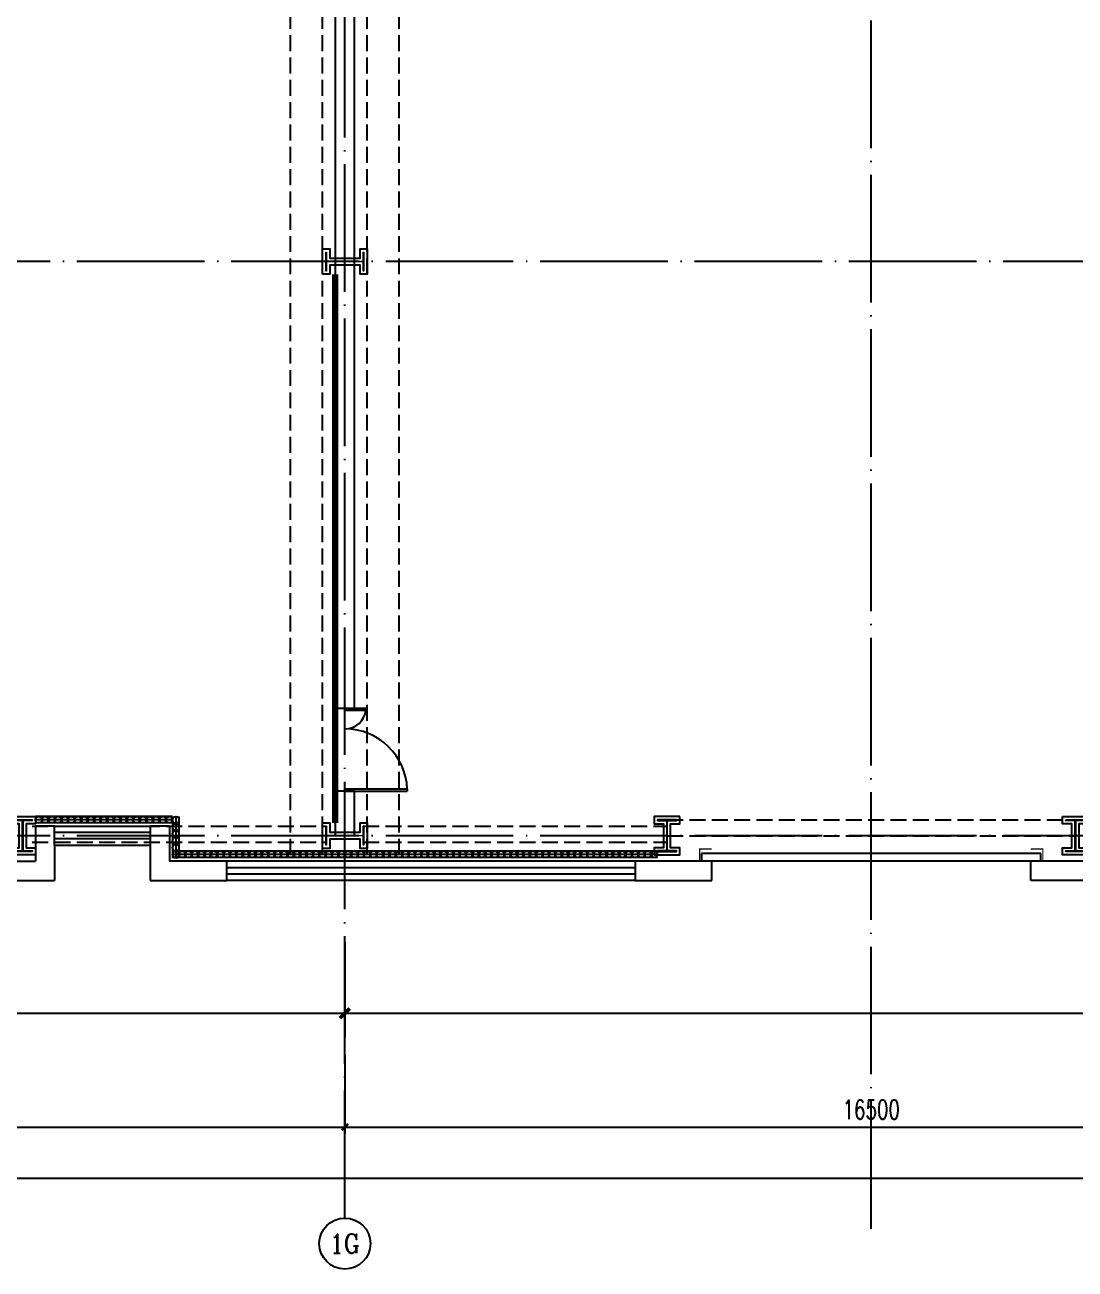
# Model space of a CAD drawing. Extents: x -555607 to 460190, y 498714 to 1664455.
# Drawn here: x -231969 to -215508, y 735026 to 754530 of the extents above; entities that cross this region are included whole.
import ezdxf
from ezdxf.enums import TextEntityAlignment as Align

# ---------------------------------------------------------------- set-up
doc = ezdxf.new("R2010")
doc.units = 0
doc.header["$LTSCALE"] = 1000
doc.header["$MEASUREMENT"] = 0
for name, pattern in [('10平面$0$DASH', [0.35, 0.25, -0.1]), ('CENTER', [2, 1.25, -0.25, 0.25, -0.25]), ('DASH', [0.35, 0.25, -0.1]), ('DOTE', [2.42, 2, -0.2, 0.02, -0.2])]:
    doc.linetypes.add(name, pattern=pattern)
doc.layers.get('Defpoints').update_dxf_attribs({"color": 210})
for name, color, linetype in [('10平面$0$WINDOW', 8, 'Continuous'), ('A-AXIS-D', 1, 'Continuous'), ('A-AXIS-DOTE', 14, 'DOTE'), ('A-AXIS-DP', 126, 'Continuous'), ('A-HATCH-2', 251, 'Continuous'), ('A-HRAIL', 250, 'Continuous'), ('A-SFCE', 30, 'Continuous'), ('AS-WALL', 40, 'Continuous'), ('TH_DIM', 3, 'Continuous'), ('建-窗', 8, 'Continuous')]:
    doc.layers.add(name, color=color, linetype=linetype)
doc.layers.add('A-加建区域', color=47, linetype='Continuous', plot=False)
doc.layers.add('S-col', color=2, linetype='Continuous', lineweight=0)
doc.layers.add('柱间支撑', color=6, linetype='CENTER', lineweight=0)
doc.styles.add('_TCH_AXIS', font='COMPLEX', dxfattribs={"bigfont": 'GBCBIG'})
doc.styles.add('_TCH_DIM_T3', font='SIMPLEX', dxfattribs={"width": 0.705882, "bigfont": 'GBCBIG'})
doc.styles.add('图框宋体', font='', dxfattribs={"width": 0.75})
doc.styles.get('图框宋体').set_extended_font_data('SimSun')
doc.dimstyles.new('_TCH_ARCH&&100', dxfattribs={"dimtxt": 297.5, "dimasz": 100, "dimexe": 100, "dimexo": 100, "dimgap": 126.25, "dimtad": 1, "dimdec": 0, "dimzin": 0, "dimdsep": 46, "dimtxsty": '_TCH_DIM_T3', "dimblk": 'ARCHTICK', "dimcen": 0.09, "dimclrt": 7, "dimazin": 2, "dimtfac": 1, "dimtdec": 0, "dimtix": 1, "dimtmove": 2, "dimatfit": 3, "dimfxl": 100, "dimtolj": 1, "dimtzin": 0, "dimarcsym": 0})
doc.dimstyles.new('_TCH_ARCH&&150', dxfattribs={"dimtxt": 446.25, "dimasz": 150, "dimexe": 375, "dimexo": 450, "dimgap": 150, "dimtad": 1, "dimdec": 0, "dimzin": 0, "dimdsep": 46, "dimtxsty": '_TCH_DIM_T3', "dimblk": 'ARCHTICK', "dimcen": 0.09, "dimclrt": 7, "dimazin": 2, "dimtfac": 1, "dimtdec": 0, "dimtix": 1, "dimtmove": 2, "dimatfit": 3, "dimfxl": 1, "dimtolj": 1, "dimtzin": 0, "dimarcsym": 0})

# ---------------------------------------------------------------- blocks, each defined once
blk = doc.blocks.new('10平面$0$$DorLib2D$00000126')
at = {"color": 0, "linetype": 'Continuous'}
for p, q in [((-0.532, 0.5), (-0.532, 0.9)), ((0.532, 0.9), (0.532, 0.5))]:
    blk.add_line(p, q, dxfattribs=at)
at = {"color": 0, "linetype": '10平面$0$DASH'}
for p, q in [((-0.532, 0.9), (0.532, 0.9)), ((-0.532, 0.5), (0.532, 0.5))]:
    blk.add_line(p, q, dxfattribs=at)
blk = doc.blocks.new('DOOR2DLIB$SYSLIB$00000123')
at = {"color": 0}
for p, q in [((0.475, -0.001), (0.475, 0.752)), ((0.475, 0.752), (0.5, 0.752)), ((0.5, -0.001), (0.5, 0.752)), ((-0.5, 0), (-0.5, 0.252)), ((-0.475, 0.252), (-0.5, 0.252)), ((-0.475, 0), (-0.475, 0.252)), ((-0.475, 0), (-0.5, 0)), ((0.475, -0.001), (0.5, -0.001))]:
    blk.add_line(p, q, dxfattribs=at)
for centre, radius, start, end in [((0.505, -0.002), 0.755, 92.2493, 179.7238), ((-0.501, 0.003), 0.251, 359.7899, 84.0974)]:
    blk.add_arc(centre, radius, start, end, dxfattribs=at)
blk = doc.blocks.new('G$C325EBD4F')
at = {"layer": '10平面$0$WINDOW'}
blk.add_line((5200, -50), (3700, -50), dxfattribs=at)
at = {"layer": 'AS-WALL'}
for p, q in [((3700, 250), (3400, 250)), ((3400, 250), (3400, -300)), ((3700, -50), (3700, 250)), ((5500, 250), (5200, 250)), ((5200, 250), (5200, -50)), ((5500, 250), (5500, -300)), ((3700, -50), (3700, -600)), ((5200, -50), (5200, -600)), ((3400, -300), (2500, -300)), ((2500, -600), (2500, -300)), ((6400, -300), (5500, -300)), ((6400, -600), (6400, -300)), ((3700, -600), (2500, -600)), ((6400, -600), (5200, -600))]:
    blk.add_line(p, q, dxfattribs=at)
at = {"layer": '10平面$0$WINDOW', "zscale": 300}
for name, p, xscale, yscale, rotation in [('DOOR2DLIB$SYSLIB$00000123', (4450, 100), -1500, 1500, 180.0000000000445), ('10平面$0$$DorLib2D$00000126', (0, -450), 5000, -300, 180.0000000000008)]:
    blk.add_blockref(name, p, dxfattribs=dict(at, xscale=xscale, yscale=yscale, rotation=rotation))
blk = doc.blocks.new('23124232432')
at = {"layer": '柱间支撑', "color": 250, "const_width": 100}
blk.add_lwpolyline([(-227104, 750620), (-227104, 742020)], dxfattribs=at)
blk = doc.blocks.new('_FZH')
at = {"layer": 'A-HATCH-2', "color": 8}
blk.add_lwpolyline([(-0.437, -0.25), (-0.437, 0.25), (-0.297, 0.25), (-0.297, 0.067), (0.298, 0.067), (0.298, 0.25), (0.438, 0.25), (0.438, -0.25), (0.298, -0.25), (0.298, -0.068), (-0.297, -0.068), (-0.297, -0.25)], close=True, dxfattribs=at)
at = {"layer": 'S-col', "color": 8}
blk.add_lwpolyline([(-0.375, -0.188), (-0.375, 0.187), (-0.36, 0.187), (-0.36, 0.005), (0.36, 0.005), (0.36, 0.187), (0.375, 0.187), (0.375, -0.188), (0.36, -0.188), (0.36, -0.005), (-0.36, -0.005), (-0.36, -0.188)], close=True, dxfattribs=at)
blk = doc.blocks.new('342343243')
at = {"layer": 'A-AXIS-DP', "color": 5}
blk.add_lwpolyline([(-155704, 832070), (-155404, 832070), (-155404, 832058), (-155550, 832058), (-155550, 831582), (-155404, 831582), (-155404, 831570), (-155704, 831570), (-155704, 831582), (-155558, 831582), (-155558, 832058), (-155704, 832058), (-155704, 832070)], close=True, dxfattribs=at)
at = {"layer": 'A-HATCH-2'}
blk.add_lwpolyline([(-155754, 832120), (-155354, 832120), (-155354, 832008), (-155500, 832008), (-155500, 831632), (-155354, 831632), (-155354, 831520), (-155754, 831520), (-155754, 831632), (-155608, 831632), (-155608, 832008), (-155754, 832008)], close=True, dxfattribs=at)
blk = doc.blocks.new('_ArchTick')
at = {"color": 0, "linetype": 'ByBlock', "const_width": 0.4}
blk.add_lwpolyline([(-0.5, -0.5), (0.5, 0.5)], dxfattribs=at)
blk = doc.blocks.new('*D154')
at = {"layer": 'A-AXIS-D', "color": 0, "lineweight": -2, "transparency": 16777216}
for p, q in [((-254554, 738280), (-254554, 736353)), ((-128054, 738280), (-128054, 736353)), ((-254554, 736453), (-128054, 736453))]:
    blk.add_line(p, q, dxfattribs=at)
at = {"layer": 'Defpoints', "color": 0, "transparency": 16777216}
for p in [(-254554, 738380), (-128054, 738380), (-128054, 736453)]:
    blk.add_point(p, dxfattribs=at)
at = {"layer": 'A-AXIS-D', "color": 0, "lineweight": -2, "transparency": 16777216, "xscale": 100, "yscale": 100, "zscale": 100, "rotation": 180}
blk.add_blockref('_ArchTick', (-254554, 736453), dxfattribs=at)
at = {"layer": 'A-AXIS-D', "color": 0, "lineweight": -2, "transparency": 16777216, "xscale": 100, "yscale": 100, "zscale": 100}
blk.add_blockref('_ArchTick', (-128054, 736453), dxfattribs=at)
at = {"layer": 'A-AXIS-D', "color": 7, "transparency": 16777216, "insert": (-191304, 736728), "char_height": 297.5, "attachment_point": 5, "style": '_TCH_DIM_T3'}
blk.add_mtext('\\A1;126500', dxfattribs=at)
blk = doc.blocks.new('*D157')
at = {"layer": 'A-AXIS-D', "color": 0, "lineweight": -2, "transparency": 16777216}
for p, q in [((-243454, 738380), (-243454, 737153)), ((-226954, 738380), (-226954, 737153)), ((-243454, 737253), (-226954, 737253))]:
    blk.add_line(p, q, dxfattribs=at)
at = {"layer": 'Defpoints', "color": 0, "transparency": 16777216}
for p in [(-243454, 738480), (-226954, 738480), (-226954, 737253)]:
    blk.add_point(p, dxfattribs=at)
at = {"layer": 'A-AXIS-D', "color": 0, "lineweight": -2, "transparency": 16777216, "xscale": 100, "yscale": 100, "zscale": 100, "rotation": 180}
blk.add_blockref('_ArchTick', (-243454, 737253), dxfattribs=at)
at = {"layer": 'A-AXIS-D', "color": 0, "lineweight": -2, "transparency": 16777216, "xscale": 100, "yscale": 100, "zscale": 100}
blk.add_blockref('_ArchTick', (-226954, 737253), dxfattribs=at)
at = {"layer": 'A-AXIS-D', "color": 7, "transparency": 16777216, "insert": (-235204, 737528), "char_height": 297.5, "attachment_point": 5, "style": '_TCH_DIM_T3'}
blk.add_mtext('\\A1;16500', dxfattribs=at)
blk = doc.blocks.new('*D158')
at = {"layer": 'A-AXIS-D', "color": 0, "lineweight": -2, "transparency": 16777216}
for p, q in [((-226954, 738380), (-226954, 737153)), ((-210454, 738380), (-210454, 737153)), ((-226954, 737253), (-210454, 737253))]:
    blk.add_line(p, q, dxfattribs=at)
at = {"layer": 'Defpoints', "color": 0, "transparency": 16777216}
for p in [(-226954, 738480), (-210454, 738480), (-210454, 737253)]:
    blk.add_point(p, dxfattribs=at)
at = {"layer": 'A-AXIS-D', "color": 0, "lineweight": -2, "transparency": 16777216, "xscale": 100, "yscale": 100, "zscale": 100, "rotation": 180}
blk.add_blockref('_ArchTick', (-226954, 737253), dxfattribs=at)
at = {"layer": 'A-AXIS-D', "color": 0, "lineweight": -2, "transparency": 16777216, "xscale": 100, "yscale": 100, "zscale": 100}
blk.add_blockref('_ArchTick', (-210454, 737253), dxfattribs=at)
at = {"layer": 'A-AXIS-D', "color": 7, "transparency": 16777216, "insert": (-218704, 737528), "char_height": 297.5, "attachment_point": 5, "style": '_TCH_DIM_T3'}
blk.add_mtext('\\A1;16500', dxfattribs=at)
blk = doc.blocks.new('WINDOW2DLIB$DYNSTYLE$00000005')
at = {"color": 0}
for points in [[(-0.5, 0.5), (-0.5, -0.5)], [(-0.5, 0.5), (0.5, 0.5)], [(0.5, -0.5), (0.5, 0.5)], [(0.5, 0.1667), (-0.5, 0.1667)], [(0.5, -0.1667), (-0.5, -0.1667)], [(-0.5, -0.5), (0.5, -0.5)]]:
    blk.add_lwpolyline(points, dxfattribs=at)
blk = doc.blocks.new('3333')
at = {"layer": 'A-SFCE', "color": 250, "const_width": 20}
blk.add_lwpolyline([(-227064, 766320), (-227064, 766510), (-227244, 766510), (-227244, 766320)], dxfattribs=at)
blk = doc.blocks.new('99平面图例外参$0$$LinePat$圆环')
for points in [[(0, 150), (300, 150)], [(0, 0), (300, 0)], [(0, -150), (300, -150)]]:
    blk.add_lwpolyline(points)
at = {"color": 0}
blk.add_circle((150, 0), 150, dxfattribs=at)
blk = doc.blocks.new('*D611')
at = {"layer": 'Defpoints', "color": 0, "transparency": 16777216}
for p in [(-253954, 740602), (-226954, 740602), (-226954, 739036)]:
    blk.add_point(p, dxfattribs=at)
at = {"layer": 'TH_DIM', "color": 0, "lineweight": -2, "transparency": 16777216}
for p, q in [((-253954, 740152), (-253954, 738661)), ((-226954, 740152), (-226954, 738661)), ((-253954, 739036), (-226954, 739036))]:
    blk.add_line(p, q, dxfattribs=at)
at = {"layer": 'TH_DIM', "color": 0, "lineweight": -2, "transparency": 16777216, "xscale": 150, "yscale": 150, "zscale": 150, "rotation": 180}
blk.add_blockref('_ArchTick', (-253954, 739036), dxfattribs=at)
at = {"layer": 'TH_DIM', "color": 0, "lineweight": -2, "transparency": 16777216, "xscale": 150, "yscale": 150, "zscale": 150}
blk.add_blockref('_ArchTick', (-226954, 739036), dxfattribs=at)
at = {"layer": 'TH_DIM', "color": 7, "transparency": 16777216, "insert": (-240454, 739485), "char_height": 446.25, "attachment_point": 5, "style": '图框宋体'}
blk.add_mtext('\\A1;本侧1J轴至1G轴储烟仓以下开窗(门)面积共计:4.15平方', dxfattribs=at)
blk = doc.blocks.new('*D610')
at = {"layer": 'Defpoints', "color": 0, "transparency": 16777216}
for p in [(-226954, 740602), (-177454, 740602), (-177454, 739036)]:
    blk.add_point(p, dxfattribs=at)
at = {"layer": 'TH_DIM', "color": 0, "lineweight": -2, "transparency": 16777216}
for p, q in [((-226954, 740152), (-226954, 738661)), ((-177454, 740152), (-177454, 738661)), ((-226954, 739036), (-177454, 739036))]:
    blk.add_line(p, q, dxfattribs=at)
at = {"layer": 'TH_DIM', "color": 0, "lineweight": -2, "transparency": 16777216, "xscale": 150, "yscale": 150, "zscale": 150, "rotation": 180}
blk.add_blockref('_ArchTick', (-226954, 739036), dxfattribs=at)
at = {"layer": 'TH_DIM', "color": 0, "lineweight": -2, "transparency": 16777216, "xscale": 150, "yscale": 150, "zscale": 150}
blk.add_blockref('_ArchTick', (-177454, 739036), dxfattribs=at)
at = {"layer": 'TH_DIM', "color": 7, "transparency": 16777216, "insert": (-202204, 739484), "char_height": 446.25, "attachment_point": 5, "style": '图框宋体'}
blk.add_mtext('\\A1;本侧1G轴至1D轴储烟仓以下开窗(门)面积共计:19.35平方', dxfattribs=at)

msp = doc.modelspace()

# ---------------------------------------------------------------- linework, layer by layer
at = {"layer": 'A-AXIS-D'}
msp.add_circle((-226954.2, 735426.1), 400, dxfattribs=at)
at = {"layer": 'A-AXIS-DOTE', "color": 250}
for p, q in [((-226954.2, 735826.1), (-226954.2, 841482.3)), ((-218704.2, 735660), (-218704.2, 841482.3)), ((-144454.2, 750820), (-262046.4, 750820)), ((-144454.2, 741820), (-262046.4, 741820))]:
    msp.add_line(p, q, dxfattribs=at)
at = {"layer": 'A-HATCH-2', "color": 250, "linetype": 'DASH'}
for p, q in [((-226604.2, 741520), (-226604.2, 832220)), ((-226104.2, 741520), (-226104.2, 832220)), ((-227804.2, 741520), (-227804.2, 786460)), ((-227304.2, 741520), (-227304.2, 786460))]:
    msp.add_line(p, q, dxfattribs=at)
at = {"layer": 'A-SFCE', "color": 250, "linetype": 'DASH'}
for p, q in [((-231854.2, 741970), (-227242.2, 741970)), ((-226666.2, 741970), (-221900.2, 741970)), ((-221900.2, 742070), (-215508.2, 742070)), ((-221900.2, 741820), (-215508.2, 741820)), ((-231854.2, 741720), (-227254.2, 741720)), ((-226666.2, 741720), (-221900.2, 741720))]:
    msp.add_line(p, q, dxfattribs=at)
at = {"layer": 'A-加建区域'}
msp.add_line((-227104.2, 741824), (-226804.2, 741824), dxfattribs=at)
at = {"layer": 'AS-WALL'}
for p, q in [((-227104.2, 762320), (-227104.2, 743820)), ((-226804.2, 743820), (-226804.2, 762320)), ((-227104.2, 743820), (-226804.2, 743820)), ((-226804.2, 742520), (-227104.2, 742520)), ((-227104.2, 742520), (-227104.2, 741824)), ((-226804.2, 741824), (-226804.2, 742520)), ((-231804.2, 741970), (-231804.2, 741420)), ((-231504.2, 741970), (-231804.2, 741970)), ((-231504.2, 741670), (-231504.2, 741970)), ((-229704.2, 741970), (-230004.2, 741970)), ((-230004.2, 741970), (-230004.2, 741670)), ((-229704.2, 741970), (-229704.2, 741420)), ((-227104.2, 741824), (-226804.2, 741824)), ((-231504.2, 741670), (-231504.2, 741120)), ((-230004.2, 741670), (-230004.2, 741120)), ((-246204.2, 741420), (-231804.2, 741420)), ((-228804.2, 741420), (-229704.2, 741420)), ((-228804.2, 741120), (-228804.2, 741420)), ((-221204.2, 741420), (-222404.2, 741420)), ((-222404.2, 741420), (-222404.2, 741120)), ((-221204.2, 741120), (-221204.2, 741420)), ((-246504.2, 741120), (-231504.2, 741120)), ((-230004.2, 741120), (-228804.2, 741120)), ((-222404.2, 741120), (-221204.2, 741120))]:
    msp.add_line(p, q, dxfattribs=at)

# ---------------------------------------------------------------- block references
at = {"color": 250, "xscale": 800.0000000000005, "yscale": 800.0000000000005, "zscale": 800.0000000000005}
for p in [(-226954.2, 750820), (-226954.2, 741820)]:
    msp.add_blockref('_FZH', p, dxfattribs=at)
at = {"layer": '10平面$0$WINDOW', "xscale": -1300, "yscale": -1300, "zscale": 300, "rotation": 90.00000000093516}
msp.add_blockref('DOOR2DLIB$SYSLIB$00000123', (-226954.2, 743170), dxfattribs=at)
at = {"layer": 'A-AXIS-DP', "color": 250}
for p in [(-76450, -90000), (-59950, -90000)]:
    msp.add_blockref('342343243', p, dxfattribs=at)
at = {"layer": 'A-AXIS-DP', "color": 250, "xscale": -1}
msp.add_blockref('342343243', (-377458.4, -90000), dxfattribs=at)
at = {"layer": 'A-HRAIL', "color": 250}
for p, xscale, yscale, zscale, rotation in [((-231701.8, 742070), 0.3412698414320194, 0.3333333333111111, 0.3333333333111111, 180), ((-231599.4, 742070), 0.3412698414320194, 0.3333333333111111, 0.3333333333111111, 180), ((-231497, 742070), 0.3412698414320194, 0.3333333333111111, 0.3333333333111111, 180), ((-231394.7, 742070), 0.3412698414320194, 0.3333333333111111, 0.3333333333111111, 180), ((-231292.3, 742070), 0.3412698414320194, 0.3333333333111111, 0.3333333333111111, 180), ((-231189.9, 742070), 0.3412698414320194, 0.3333333333111111, 0.3333333333111111, 180), ((-231087.5, 742070), 0.3412698414320194, 0.3333333333111111, 0.3333333333111111, 180), ((-230985.1, 742070), 0.3412698414320194, 0.3333333333111111, 0.3333333333111111, 180), ((-230882.8, 742070), 0.3412698414320194, 0.3333333333111111, 0.3333333333111111, 180), ((-230780.4, 742070), 0.3412698414320194, 0.3333333333111111, 0.3333333333111111, 180), ((-230678, 742070), 0.3412698414320194, 0.3333333333111111, 0.3333333333111111, 180), ((-230575.6, 742070), 0.3412698414320194, 0.3333333333111111, 0.3333333333111111, 180), ((-230473.2, 742070), 0.3412698414320194, 0.3333333333111111, 0.3333333333111111, 180), ((-230370.9, 742070), 0.3412698414320194, 0.3333333333111111, 0.3333333333111111, 180), ((-230268.5, 742070), 0.3412698414320194, 0.3333333333111111, 0.3333333333111111, 180), ((-230166.1, 742070), 0.3412698414320194, 0.3333333333111111, 0.3333333333111111, 180), ((-230063.7, 742070), 0.3412698414320194, 0.3333333333111111, 0.3333333333111111, 180), ((-229961.3, 742070), 0.3412698414320194, 0.3333333333111111, 0.3333333333111111, 180), ((-229858.9, 742070), 0.3412698414320194, 0.3333333333111111, 0.3333333333111111, 180), ((-229756.6, 742070), 0.3412698414320194, 0.3333333333111111, 0.3333333333111111, 180), ((-229654.2, 742070), 0.3412698414320194, 0.3333333333111111, 0.3333333333111111, 180), ((-229604.2, 742120), 0.3611111226889233, 0.3333333333111111, 0.3333333333111111, 270), ((-229604.2, 742011.7), 0.3611111226889233, 0.3333333333111111, 0.3333333333111111, 270), ((-229604.2, 741903.3), 0.3611111226889233, 0.3333333333111111, 0.3333333333111111, 270), ((-229604.2, 741795), 0.3611111226889233, 0.3333333333111111, 0.3333333333111111, 270), ((-229604.2, 741686.7), 0.3611111226889233, 0.3333333333111111, 0.3333333333111111, 270), ((-229604.2, 741578.3), 0.3611111226889233, 0.3333333333111111, 0.3333333333111111, 270), ((-229554.2, 741526), 0.333333333415276, 0.333333333415276, 0.333333333415276, 180), ((-229454.2, 741526), 0.333333333415276, 0.333333333415276, 0.333333333415276, 180), ((-229354.2, 741526), 0.333333333415276, 0.333333333415276, 0.333333333415276, 180), ((-229254.2, 741526), 0.333333333415276, 0.333333333415276, 0.333333333415276, 180), ((-229154.2, 741526), 0.333333333415276, 0.333333333415276, 0.333333333415276, 180), ((-229054.2, 741526), 0.333333333415276, 0.333333333415276, 0.333333333415276, 180), ((-228954.2, 741526), 0.333333333415276, 0.333333333415276, 0.333333333415276, 180), ((-228854.2, 741526), 0.333333333415276, 0.333333333415276, 0.333333333415276, 180), ((-228754.2, 741526), 0.333333333415276, 0.333333333415276, 0.333333333415276, 180), ((-228654.2, 741526), 0.333333333415276, 0.333333333415276, 0.333333333415276, 180), ((-228554.2, 741526), 0.333333333415276, 0.333333333415276, 0.333333333415276, 180), ((-228454.2, 741526), 0.333333333415276, 0.333333333415276, 0.333333333415276, 180), ((-228354.2, 741526), 0.333333333415276, 0.333333333415276, 0.333333333415276, 180), ((-228254.2, 741526), 0.333333333415276, 0.333333333415276, 0.333333333415276, 180), ((-228154.2, 741526), 0.333333333415276, 0.333333333415276, 0.333333333415276, 180), ((-228054.2, 741526), 0.333333333415276, 0.333333333415276, 0.333333333415276, 180), ((-227954.2, 741526), 0.333333333415276, 0.333333333415276, 0.333333333415276, 180), ((-227854.2, 741526), 0.333333333415276, 0.333333333415276, 0.333333333415276, 180), ((-227754.2, 741526), 0.333333333415276, 0.333333333415276, 0.333333333415276, 180), ((-227654.2, 741526), 0.333333333415276, 0.333333333415276, 0.333333333415276, 180), ((-227554.2, 741526), 0.333333333415276, 0.333333333415276, 0.333333333415276, 180), ((-227454.2, 741526), 0.333333333415276, 0.333333333415276, 0.333333333415276, 180), ((-227354.2, 741526), 0.333333333415276, 0.333333333415276, 0.333333333415276, 180), ((-227254.2, 741526), 0.333333333415276, 0.333333333415276, 0.333333333415276, 180), ((-227154.2, 741526), 0.333333333415276, 0.333333333415276, 0.333333333415276, 180), ((-227054.2, 741526), 0.333333333415276, 0.333333333415276, 0.333333333415276, 180), ((-226954.2, 741526), 0.333333333415276, 0.333333333415276, 0.333333333415276, 180), ((-226854.2, 741526), 0.333333333415276, 0.333333333415276, 0.333333333415276, 180), ((-226754.2, 741526), 0.333333333415276, 0.333333333415276, 0.333333333415276, 180), ((-226654.2, 741526), 0.333333333415276, 0.333333333415276, 0.333333333415276, 180), ((-226554.2, 741526), 0.333333333415276, 0.333333333415276, 0.333333333415276, 180), ((-226454.2, 741526), 0.333333333415276, 0.333333333415276, 0.333333333415276, 180), ((-226354.2, 741526), 0.333333333415276, 0.333333333415276, 0.333333333415276, 180), ((-226254.2, 741526), 0.333333333415276, 0.333333333415276, 0.333333333415276, 180), ((-226154.2, 741526), 0.333333333415276, 0.333333333415276, 0.333333333415276, 180), ((-226054.2, 741526), 0.333333333415276, 0.333333333415276, 0.333333333415276, 180), ((-225954.2, 741526), 0.333333333415276, 0.333333333415276, 0.333333333415276, 180), ((-225854.2, 741526), 0.333333333415276, 0.333333333415276, 0.333333333415276, 180), ((-225754.2, 741526), 0.333333333415276, 0.333333333415276, 0.333333333415276, 180), ((-225654.2, 741526), 0.333333333415276, 0.333333333415276, 0.333333333415276, 180), ((-225554.2, 741526), 0.333333333415276, 0.333333333415276, 0.333333333415276, 180), ((-225454.2, 741526), 0.333333333415276, 0.333333333415276, 0.333333333415276, 180), ((-225354.2, 741526), 0.333333333415276, 0.333333333415276, 0.333333333415276, 180), ((-225254.2, 741526), 0.333333333415276, 0.333333333415276, 0.333333333415276, 180), ((-225154.2, 741526), 0.333333333415276, 0.333333333415276, 0.333333333415276, 180), ((-225054.2, 741526), 0.333333333415276, 0.333333333415276, 0.333333333415276, 180), ((-224954.2, 741526), 0.333333333415276, 0.333333333415276, 0.333333333415276, 180), ((-224854.2, 741526), 0.333333333415276, 0.333333333415276, 0.333333333415276, 180), ((-224754.2, 741526), 0.333333333415276, 0.333333333415276, 0.333333333415276, 180), ((-224654.2, 741526), 0.333333333415276, 0.333333333415276, 0.333333333415276, 180), ((-224554.2, 741526), 0.333333333415276, 0.333333333415276, 0.333333333415276, 180), ((-224454.2, 741526), 0.333333333415276, 0.333333333415276, 0.333333333415276, 180), ((-224354.2, 741526), 0.333333333415276, 0.333333333415276, 0.333333333415276, 180), ((-224254.2, 741526), 0.333333333415276, 0.333333333415276, 0.333333333415276, 180), ((-224154.2, 741526), 0.333333333415276, 0.333333333415276, 0.333333333415276, 180), ((-224054.2, 741526), 0.333333333415276, 0.333333333415276, 0.333333333415276, 180), ((-223954.2, 741526), 0.333333333415276, 0.333333333415276, 0.333333333415276, 180), ((-223854.2, 741526), 0.333333333415276, 0.333333333415276, 0.333333333415276, 180), ((-223754.2, 741526), 0.333333333415276, 0.333333333415276, 0.333333333415276, 180), ((-223654.2, 741526), 0.333333333415276, 0.333333333415276, 0.333333333415276, 180), ((-223554.2, 741526), 0.333333333415276, 0.333333333415276, 0.333333333415276, 180), ((-223454.2, 741526), 0.333333333415276, 0.333333333415276, 0.333333333415276, 180), ((-223354.2, 741526), 0.333333333415276, 0.333333333415276, 0.333333333415276, 180), ((-223254.2, 741526), 0.333333333415276, 0.333333333415276, 0.333333333415276, 180), ((-223154.2, 741526), 0.333333333415276, 0.333333333415276, 0.333333333415276, 180), ((-223054.2, 741526), 0.333333333415276, 0.333333333415276, 0.333333333415276, 180), ((-222954.2, 741526), 0.333333333415276, 0.333333333415276, 0.333333333415276, 180), ((-222854.2, 741526), 0.333333333415276, 0.333333333415276, 0.333333333415276, 180), ((-222754.2, 741526), 0.333333333415276, 0.333333333415276, 0.333333333415276, 180), ((-222654.2, 741526), 0.333333333415276, 0.333333333415276, 0.333333333415276, 180), ((-222554.2, 741526), 0.333333333415276, 0.333333333415276, 0.333333333415276, 180), ((-222454.2, 741526), 0.333333333415276, 0.333333333415276, 0.333333333415276, 180), ((-222354.2, 741526), 0.333333333415276, 0.333333333415276, 0.333333333415276, 180), ((-222254.2, 741526), 0.333333333415276, 0.333333333415276, 0.333333333415276, 180), ((-222154.2, 741526), 0.333333333415276, 0.333333333415276, 0.333333333415276, 180), ((-222054.2, 741526), 0.333333333415276, 0.333333333415276, 0.333333333415276, 180)]:
    msp.add_blockref('99平面图例外参$0$$LinePat$圆环', p, dxfattribs=dict(at, xscale=xscale, yscale=yscale, zscale=zscale, rotation=rotation))
at = {"layer": 'A-SFCE', "color": 250, "xscale": -1, "rotation": 90}
msp.add_blockref('3333', (545115.8, 514365.8), dxfattribs=at)
at = {"layer": 'A-SFCE', "color": 250, "rotation": 270}
msp.add_blockref('3333', (-982524.2, 514365.8), dxfattribs=at)
at = {"layer": 'AS-WALL'}
msp.add_blockref('G$C325EBD4F', (-218704.2, 741720), dxfattribs=at)
at = {"layer": '建-窗', "zscale": 300}
for p, xscale, yscale, rotation in [((-230754.2, 741820), -1500, 300, 180.0000000000445), ((-225604.2, 741270), 6400, -300, 179.9999999999884)]:
    msp.add_blockref('WINDOW2DLIB$DYNSTYLE$00000005', p, dxfattribs=dict(at, xscale=xscale, yscale=yscale, rotation=rotation))
at = {"layer": '柱间支撑'}
msp.add_blockref('23124232432', (0, 0), dxfattribs=at)

# ---------------------------------------------------------------- texts
at = {"layer": 'A-AXIS-D', "color": 7, "style": '_TCH_AXIS'}
msp.add_text('1G', height=300.65, dxfattribs=at).set_placement((-227190.4, 735275.8), (-226718, 735275.8), align=Align.FIT)

# ---------------------------------------------------------------- dimensions: what is measured, and where the dimension line sits
at = {"layer": 'A-AXIS-D'}
for base, p1, p2, text, picture, middle in [((-226954.2, 737253.3), (-243454.2, 738480), (-226954.2, 738480), '16500', '*D157', (-235204.2, 737528.3)), ((-210454.2, 737253.3), (-226954.2, 738480), (-210454.2, 738480), '16500', '*D158', (-218704.2, 737528.3)), ((-128054.2, 736453.3), (-254554.2, 738380), (-128054.2, 738380), '126500', '*D154', (-191304.2, 736728.3))]:
    dim = msp.add_linear_dim(base=base, p1=p1, p2=p2, angle=0, text=text, dimstyle='_TCH_ARCH&&100', override={"dimgap": 0}, dxfattribs=at)
    dim.commit()
    dim.dimension.update_dxf_attribs({"geometry": picture, "text_midpoint": middle, "dimtype": 129})
at = {"layer": 'TH_DIM', "color": 7}
for p1, p2, text, picture, middle in [((-253954.1, 740602.5), (-226954.2, 740602.5), '本侧1J轴至1G轴储烟仓以下开窗(门)面积共计:4.15平方', '*D611', (-240454.2, 739484.8)), ((-226954.2, 740602.5), (-177454.2, 740602.5), '本侧1G轴至1D轴储烟仓以下开窗(门)面积共计:19.35平方', '*D610', (-202204.2, 739483.5))]:
    dim = msp.add_aligned_dim(p1=p1, p2=p2, distance=-1566.9, text=text, dimstyle='_TCH_ARCH&&150', override={"dimtxsty": '图框宋体'}, dxfattribs=at)
    dim.commit()
    dim.dimension.update_dxf_attribs({"geometry": picture, "text_midpoint": middle})

doc.saveas('drawing.dxf')
